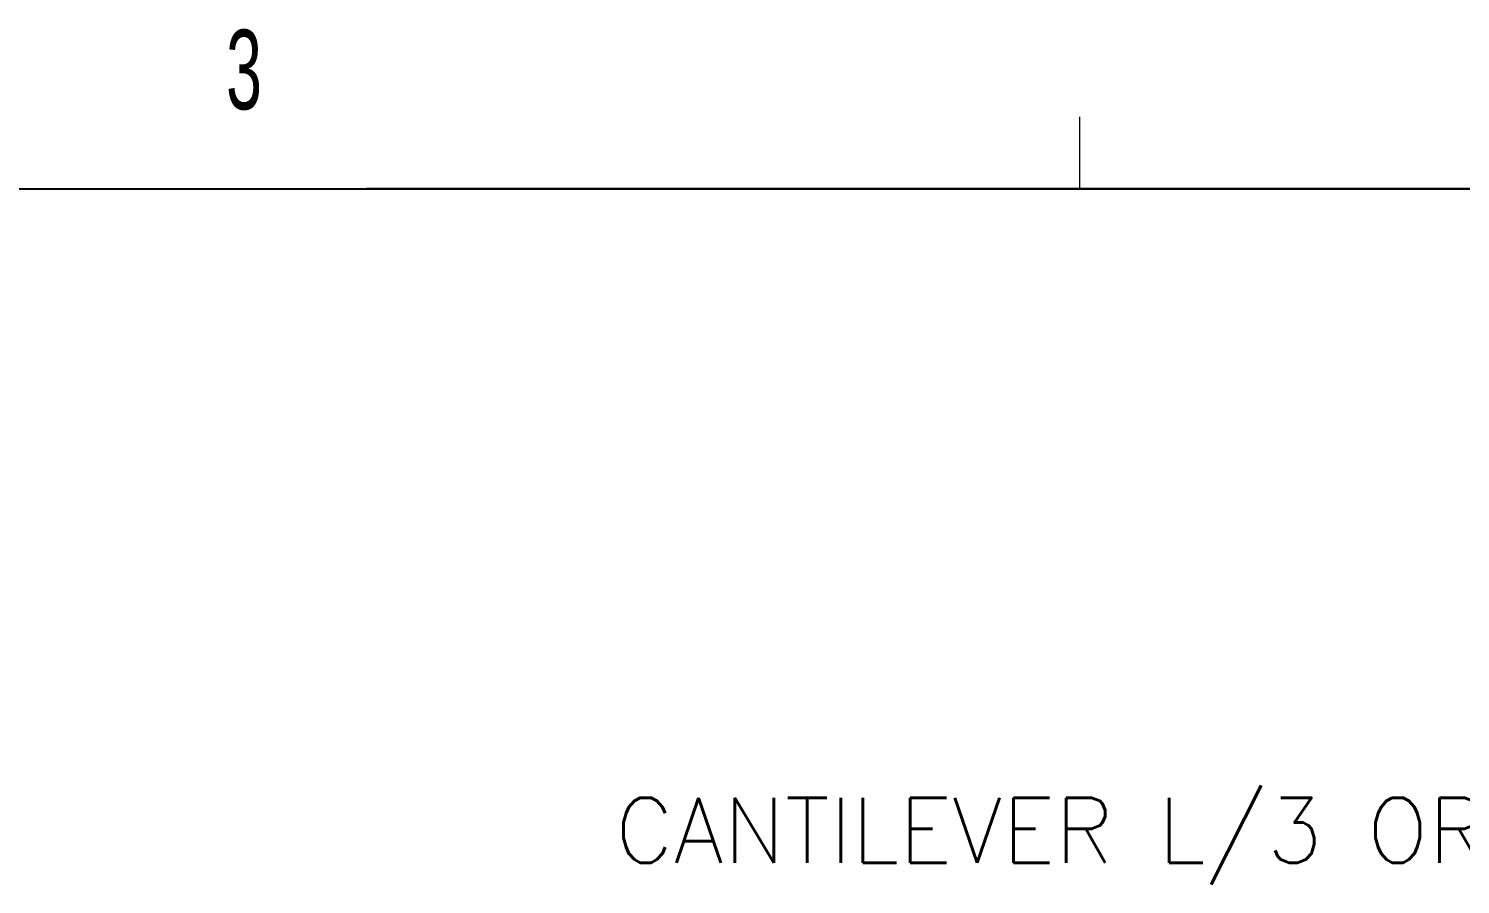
# Model space of a CAD drawing. Header units: millimetres. Extents: x 1522 to 2996, y -37 to 935.
# Drawn here: x 2506.3 to 2660.5, y 841.7 to 933.9 of the extents above; entities that cross this region are included whole.
import ezdxf

# ---------------------------------------------------------------- set-up
doc = ezdxf.new("R2010")
doc.units = ezdxf.units.MM
doc.layers.add('FORMAT', color=7, linetype='Continuous')
doc.styles.add('SLDTEXTSTYLE0', font='TXT', dxfattribs={"width": 0.605})
doc.styles.get("Standard").update_dxf_attribs({"font": 'simplex.shx'})

msp = doc.modelspace()

# ---------------------------------------------------------------- linework, layer by layer
at = {"color": 7, "linetype": 'Continuous', "lineweight": 0}
msp.add_line((2619.51, 916.629), (2619.51, 924.383), dxfattribs=at)
at = {"color": 7, "linetype": 'Continuous'}
msp.add_line((1539.398, 916.629), (2979.578, 916.629), dxfattribs=at)
at = {"layer": 'FORMAT', "color": 0}
msp.add_line((2979.578, 916.629), (2542.675, 916.629), dxfattribs=at)

# ---------------------------------------------------------------- texts
at = {"color": 7, "style": 'SLDTEXTSTYLE0', "width": 0.605}
msp.add_text('3', height=8.572, dxfattribs=at).set_placement((2527.542, 925.197))
at = {"lineweight": 15, "insert": (2569.432, 851.001), "char_height": 7, "attachment_point": 1}
msp.add_mtext_dynamic_manual_height_columns('{CANTILEVER L/3 OR LESS}', width=188.79307, gutter_width=17.5, heights=[0], dxfattribs=at)

doc.saveas('drawing.dxf')
